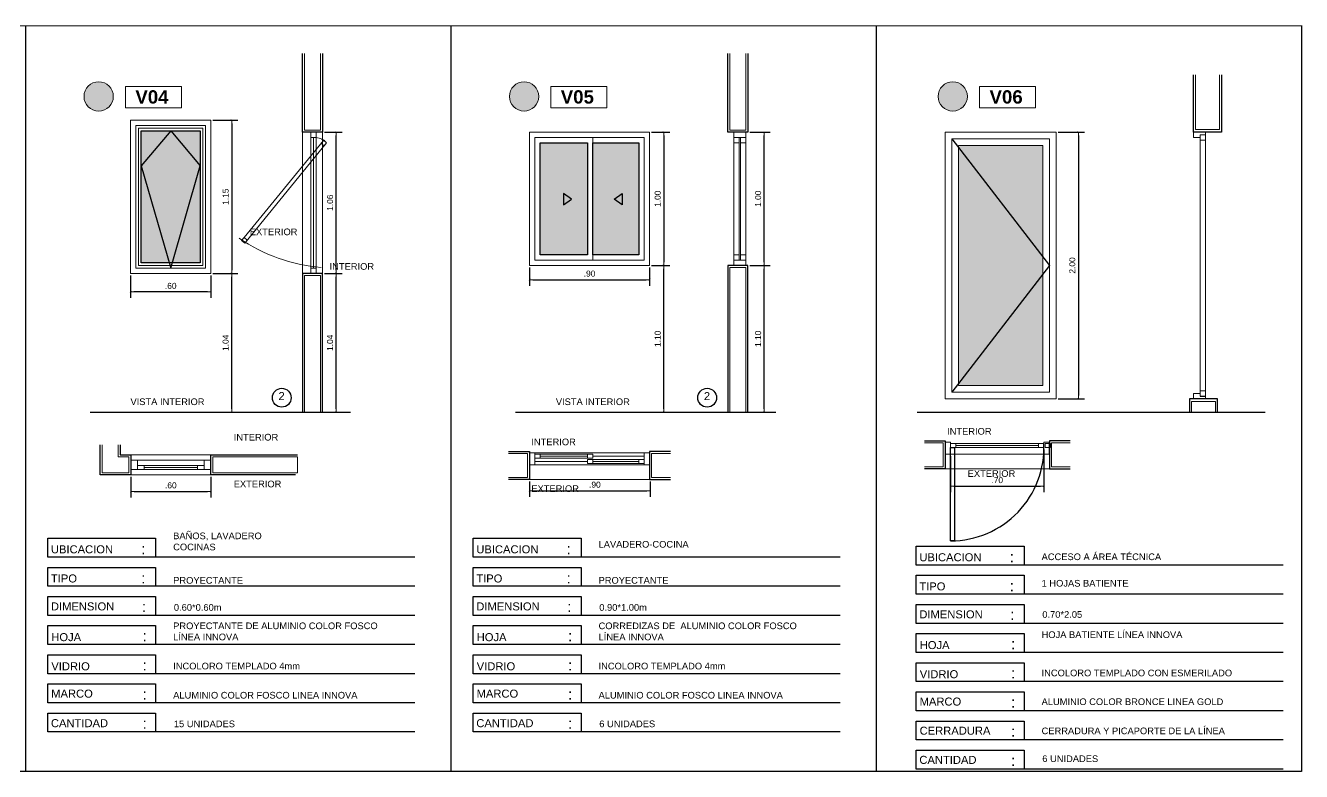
# Model space of a CAD drawing. Extents: x 465 to 637, y -105 to -61.
# Drawn here: x 474.17 to 483.73, y -82.13 to -76.54 of the extents above; entities that cross this region are included whole.
import ezdxf
from ezdxf.enums import TextEntityAlignment as Align

# ---------------------------------------------------------------- set-up
doc = ezdxf.new("R2010")
doc.units = 0
doc.linetypes.add('HIDDEN', pattern=[9.525, 6.35, -3.175])
for name, color, linetype, lineweight in [('A-Aberturas', 2, 'Continuous', 18), ('A-Cotas', 1, 'Continuous', 5), ('A-Muros', 4, 'Continuous', 18)]:
    doc.layers.add(name, color=color, linetype=linetype, lineweight=lineweight)
for name, color, linetype in [('A-Proyección', 1, 'HIDDEN'), ('A-Revoque', 1, 'Continuous'), ('A-Texto', 3, 'Continuous'), ('Expresión Vidrio', 252, 'Continuous'), ('Texto Detalles Aberturas', 3, 'Continuous')]:
    doc.layers.add(name, color=color, linetype=linetype)
doc.styles.add('ARIAL', font='arial.ttf')
doc.styles.add('ROMANS', font='arial.ttf')
doc.styles.add('SANSSERIFBOLD', font='sasb____.pfb')
doc.dimstyles.new('ST-COTA-25', dxfattribs={"dimscale": 0.25, "dimtxt": 0.18, "dimasz": 0.1, "dimexe": 0.18, "dimexo": 0.0625, "dimgap": 0.09, "dimtad": 1, "dimzin": 4, "dimdsep": 46, "dimtxsty": 'ARIAL', "dimblk1": 'COTA_N', "dimblk2": 'COTA_N', "dimsah": 1, "dimcen": 0.09, "dimclrd": 8, "dimclre": 8, "dimclrt": 140, "dimadec": 0, "dimazin": 0, "dimtfac": 1, "dimtix": 1, "dimtmove": 0, "dimatfit": 3, "dimldrblk": 'COTA_N', "dimfxl": 0.18, "dimtolj": 1, "dimtzin": 0, "dimarcsym": 0})

# ---------------------------------------------------------------- blocks, each defined once
blk = doc.blocks.new('COTA_N')
for p, q in [((-1, 0), (0, 0)), ((0, 0.5), (0, -0.5))]:
    blk.add_line(p, q)
at = {"color": 3, "const_width": 0.065}
blk.add_lwpolyline([(0.14, 0.14), (0.28, 0.28), (0, 0), (-0.14, -0.14), (-0.28, -0.28)], dxfattribs=at)
blk = doc.blocks.new('*D7')
at = {"layer": 'A-Cotas', "color": 8, "lineweight": -2, "transparency": 16777216}
for p, q in [((474.9562, -79.9206), (474.9562, -80.0754)), ((475.5562, -79.9206), (475.5562, -80.0754)), ((474.9812, -80.0304), (475.5312, -80.0304))]:
    blk.add_line(p, q, dxfattribs=at)
at = {"layer": 'Defpoints', "color": 0, "transparency": 16777216}
for p in [(474.9562, -79.905), (475.5562, -79.905), (475.5562, -80.0304)]:
    blk.add_point(p, dxfattribs=at)
at = {"layer": 'A-Cotas', "color": 8, "lineweight": -2, "transparency": 16777216, "xscale": 0.025, "yscale": 0.025, "zscale": 0.025, "rotation": 180}
blk.add_blockref('COTA_N', (474.9562, -80.0304), dxfattribs=at)
at = {"layer": 'A-Cotas', "color": 8, "lineweight": -2, "transparency": 16777216, "xscale": 0.025, "yscale": 0.025, "zscale": 0.025}
blk.add_blockref('COTA_N', (475.5562, -80.0304), dxfattribs=at)
at = {"layer": 'A-Cotas', "transparency": 16777216, "insert": (475.2562, -79.9849), "char_height": 0.045, "attachment_point": 5, "style": 'ARIAL'}
blk.add_mtext('\\A1;.60', dxfattribs=at)
blk = doc.blocks.new('*D8')
at = {"layer": 'A-Cotas', "color": 8, "lineweight": -2, "transparency": 16777216}
for p, q in [((476.4085, -78.3954), (476.5405, -78.3954)), ((476.4955, -79.4111), (476.4955, -78.4204)), ((476.4085, -79.4361), (476.5405, -79.4361))]:
    blk.add_line(p, q, dxfattribs=at)
at = {"layer": 'Defpoints', "color": 0, "transparency": 16777216}
for p in [(476.3928, -78.3954), (476.4955, -78.3954), (476.3928, -79.4361)]:
    blk.add_point(p, dxfattribs=at)
at = {"layer": 'A-Cotas', "color": 8, "lineweight": -2, "transparency": 16777216, "xscale": 0.025, "yscale": 0.025, "zscale": 0.025}
for p, rotation in [((476.4955, -78.3954), 90), ((476.4955, -79.4361), 270)]:
    blk.add_blockref('COTA_N', p, dxfattribs=dict(at, rotation=rotation))
at = {"layer": 'A-Cotas', "transparency": 16777216, "insert": (476.4501, -78.9158), "char_height": 0.045, "attachment_point": 5, "rotation": 90, "style": 'ARIAL'}
blk.add_mtext('\\A1;1.04', dxfattribs=at)
blk = doc.blocks.new('*D9')
at = {"layer": 'A-Cotas', "color": 8, "lineweight": -2, "transparency": 16777216}
for p, q in [((475.5718, -77.2457), (475.7573, -77.2457)), ((475.7123, -77.2707), (475.7123, -78.3707)), ((475.5718, -78.3957), (475.7573, -78.3957))]:
    blk.add_line(p, q, dxfattribs=at)
at = {"layer": 'Defpoints', "color": 0, "transparency": 16777216}
for p in [(475.5562, -77.2457), (475.5562, -78.3957), (475.7123, -78.3957)]:
    blk.add_point(p, dxfattribs=at)
at = {"layer": 'A-Cotas', "color": 8, "lineweight": -2, "transparency": 16777216, "xscale": 0.025, "yscale": 0.025, "zscale": 0.025}
for p, rotation in [((475.7123, -77.2457), 90), ((475.7123, -78.3957), 270)]:
    blk.add_blockref('COTA_N', p, dxfattribs=dict(at, rotation=rotation))
at = {"layer": 'A-Cotas', "transparency": 16777216, "insert": (475.6668, -77.8207), "char_height": 0.045, "attachment_point": 5, "rotation": 90, "style": 'ARIAL'}
blk.add_mtext('\\A1;1.15', dxfattribs=at)
blk = doc.blocks.new('*D10')
at = {"layer": 'A-Cotas', "color": 8, "lineweight": -2, "transparency": 16777216}
for p, q in [((476.4085, -77.3361), (476.5405, -77.3361)), ((476.4955, -78.3704), (476.4955, -77.3611)), ((476.4085, -78.3954), (476.5405, -78.3954))]:
    blk.add_line(p, q, dxfattribs=at)
at = {"layer": 'Defpoints', "color": 0, "transparency": 16777216}
for p in [(476.3928, -77.3361), (476.4955, -77.3361), (476.3928, -78.3954)]:
    blk.add_point(p, dxfattribs=at)
at = {"layer": 'A-Cotas', "color": 8, "lineweight": -2, "transparency": 16777216, "xscale": 0.025, "yscale": 0.025, "zscale": 0.025}
for p, rotation in [((476.4955, -77.3361), 90), ((476.4955, -78.3954), 270)]:
    blk.add_blockref('COTA_N', p, dxfattribs=dict(at, rotation=rotation))
at = {"layer": 'A-Cotas', "transparency": 16777216, "insert": (476.4501, -77.8658), "char_height": 0.045, "attachment_point": 5, "rotation": 90, "style": 'ARIAL'}
blk.add_mtext('\\A1;1.06', dxfattribs=at)
blk = doc.blocks.new('*D11')
at = {"layer": 'A-Cotas', "color": 8, "lineweight": -2, "transparency": 16777216}
for p, q in [((475.5718, -78.3957), (475.7573, -78.3957)), ((475.7123, -79.4111), (475.7123, -78.4207)), ((475.6718, -79.4361), (475.7573, -79.4361))]:
    blk.add_line(p, q, dxfattribs=at)
at = {"layer": 'Defpoints', "color": 0, "transparency": 16777216}
for p in [(475.5562, -78.3957), (475.7123, -78.3957), (475.6562, -79.4361)]:
    blk.add_point(p, dxfattribs=at)
at = {"layer": 'A-Cotas', "color": 8, "lineweight": -2, "transparency": 16777216, "xscale": 0.025, "yscale": 0.025, "zscale": 0.025}
for p, rotation in [((475.7123, -78.3957), 90), ((475.7123, -79.4361), 270)]:
    blk.add_blockref('COTA_N', p, dxfattribs=dict(at, rotation=rotation))
at = {"layer": 'A-Cotas', "transparency": 16777216, "insert": (475.6668, -78.9159), "char_height": 0.045, "attachment_point": 5, "rotation": 90, "style": 'ARIAL'}
blk.add_mtext('\\A1;1.04', dxfattribs=at)
blk = doc.blocks.new('*D34')
at = {"layer": 'A-Cotas', "color": 8, "lineweight": -2, "transparency": 16777216}
for p, q in [((479.5972, -78.3361), (479.7494, -78.3361)), ((479.7044, -79.4111), (479.7044, -78.3611)), ((479.5972, -79.4361), (479.7494, -79.4361))]:
    blk.add_line(p, q, dxfattribs=at)
at = {"layer": 'Defpoints', "color": 0, "transparency": 16777216}
for p in [(479.5815, -78.3361), (479.7044, -78.3361), (479.5815, -79.4361)]:
    blk.add_point(p, dxfattribs=at)
at = {"layer": 'A-Cotas', "color": 8, "lineweight": -2, "transparency": 16777216, "xscale": 0.025, "yscale": 0.025, "zscale": 0.025}
for p, rotation in [((479.7044, -78.3361), 90), ((479.7044, -79.4361), 270)]:
    blk.add_blockref('COTA_N', p, dxfattribs=dict(at, rotation=rotation))
at = {"layer": 'A-Cotas', "transparency": 16777216, "insert": (479.6589, -78.8861), "char_height": 0.045, "attachment_point": 5, "rotation": 90, "style": 'ARIAL'}
blk.add_mtext('\\A1;1.10', dxfattribs=at)
blk = doc.blocks.new('*D35')
at = {"layer": 'A-Cotas', "color": 8, "lineweight": -2, "transparency": 16777216}
for p, q in [((478.8605, -77.3361), (478.996, -77.3361)), ((478.951, -77.3611), (478.951, -78.3111)), ((478.8605, -78.3361), (478.996, -78.3361))]:
    blk.add_line(p, q, dxfattribs=at)
at = {"layer": 'Defpoints', "color": 0, "transparency": 16777216}
for p in [(478.8449, -77.3361), (478.8449, -78.3361), (478.951, -78.3361)]:
    blk.add_point(p, dxfattribs=at)
at = {"layer": 'A-Cotas', "color": 8, "lineweight": -2, "transparency": 16777216, "xscale": 0.025, "yscale": 0.025, "zscale": 0.025}
for p, rotation in [((478.951, -77.3361), 90), ((478.951, -78.3361), 270)]:
    blk.add_blockref('COTA_N', p, dxfattribs=dict(at, rotation=rotation))
at = {"layer": 'A-Cotas', "transparency": 16777216, "insert": (478.9055, -77.8361), "char_height": 0.045, "attachment_point": 5, "rotation": 90, "style": 'ARIAL'}
blk.add_mtext('\\A1;1.00', dxfattribs=at)
blk = doc.blocks.new('*D36')
at = {"layer": 'A-Cotas', "color": 8, "lineweight": -2, "transparency": 16777216}
for p, q in [((477.9449, -78.3517), (477.9449, -78.4877)), ((478.8449, -78.3517), (478.8449, -78.4877)), ((477.9699, -78.4427), (478.8199, -78.4427))]:
    blk.add_line(p, q, dxfattribs=at)
at = {"layer": 'Defpoints', "color": 0, "transparency": 16777216}
for p in [(477.9449, -78.3361), (478.8449, -78.3361), (478.8449, -78.4427)]:
    blk.add_point(p, dxfattribs=at)
at = {"layer": 'A-Cotas', "color": 8, "lineweight": -2, "transparency": 16777216, "xscale": 0.025, "yscale": 0.025, "zscale": 0.025, "rotation": 180}
blk.add_blockref('COTA_N', (477.9449, -78.4427), dxfattribs=at)
at = {"layer": 'A-Cotas', "color": 8, "lineweight": -2, "transparency": 16777216, "xscale": 0.025, "yscale": 0.025, "zscale": 0.025}
blk.add_blockref('COTA_N', (478.8449, -78.4427), dxfattribs=at)
at = {"layer": 'A-Cotas', "transparency": 16777216, "insert": (478.3949, -78.3973), "char_height": 0.045, "attachment_point": 5, "style": 'ARIAL'}
blk.add_mtext('\\A1;.90', dxfattribs=at)
blk = doc.blocks.new('*D37')
at = {"layer": 'A-Cotas', "color": 8, "lineweight": -2, "transparency": 16777216}
for p, q in [((478.8605, -78.3361), (478.996, -78.3361)), ((478.951, -79.4111), (478.951, -78.3611)), ((478.8605, -79.4361), (478.996, -79.4361))]:
    blk.add_line(p, q, dxfattribs=at)
at = {"layer": 'Defpoints', "color": 0, "transparency": 16777216}
for p in [(478.8449, -78.3361), (478.951, -78.3361), (478.8449, -79.4361)]:
    blk.add_point(p, dxfattribs=at)
at = {"layer": 'A-Cotas', "color": 8, "lineweight": -2, "transparency": 16777216, "xscale": 0.025, "yscale": 0.025, "zscale": 0.025}
for p, rotation in [((478.951, -78.3361), 90), ((478.951, -79.4361), 270)]:
    blk.add_blockref('COTA_N', p, dxfattribs=dict(at, rotation=rotation))
at = {"layer": 'A-Cotas', "transparency": 16777216, "insert": (478.9055, -78.8861), "char_height": 0.045, "attachment_point": 5, "rotation": 90, "style": 'ARIAL'}
blk.add_mtext('\\A1;1.10', dxfattribs=at)
blk = doc.blocks.new('*D38')
at = {"layer": 'A-Cotas', "color": 8, "lineweight": -2, "transparency": 16777216}
for p, q in [((477.9449, -79.9559), (477.9449, -80.07)), ((478.8489, -79.9559), (478.8489, -80.07)), ((477.9699, -80.025), (478.8239, -80.025))]:
    blk.add_line(p, q, dxfattribs=at)
at = {"layer": 'Defpoints', "color": 0, "transparency": 16777216}
for p in [(477.9449, -79.9403), (478.8489, -79.9403), (478.8489, -80.025)]:
    blk.add_point(p, dxfattribs=at)
at = {"layer": 'A-Cotas', "color": 8, "lineweight": -2, "transparency": 16777216, "xscale": 0.025, "yscale": 0.025, "zscale": 0.025, "rotation": 180}
blk.add_blockref('COTA_N', (477.9449, -80.025), dxfattribs=at)
at = {"layer": 'A-Cotas', "color": 8, "lineweight": -2, "transparency": 16777216, "xscale": 0.025, "yscale": 0.025, "zscale": 0.025}
blk.add_blockref('COTA_N', (478.8489, -80.025), dxfattribs=at)
at = {"layer": 'A-Cotas', "transparency": 16777216, "insert": (478.435, -79.9795), "char_height": 0.045, "attachment_point": 5, "style": 'ARIAL'}
blk.add_mtext('\\A1;.90', dxfattribs=at)
blk = doc.blocks.new('*D39')
at = {"layer": 'A-Cotas', "color": 8, "lineweight": -2, "transparency": 16777216}
for p, q in [((479.5972, -77.3361), (479.7494, -77.3361)), ((479.7044, -78.3111), (479.7044, -77.3611)), ((479.5972, -78.3361), (479.7494, -78.3361))]:
    blk.add_line(p, q, dxfattribs=at)
at = {"layer": 'Defpoints', "color": 0, "transparency": 16777216}
for p in [(479.5815, -77.3361), (479.7044, -77.3361), (479.5815, -78.3361)]:
    blk.add_point(p, dxfattribs=at)
at = {"layer": 'A-Cotas', "color": 8, "lineweight": -2, "transparency": 16777216, "xscale": 0.025, "yscale": 0.025, "zscale": 0.025}
for p, rotation in [((479.7044, -77.3361), 90), ((479.7044, -78.3361), 270)]:
    blk.add_blockref('COTA_N', p, dxfattribs=dict(at, rotation=rotation))
at = {"layer": 'A-Cotas', "transparency": 16777216, "insert": (479.6589, -77.8361), "char_height": 0.045, "attachment_point": 5, "rotation": 90, "style": 'ARIAL'}
blk.add_mtext('\\A1;1.00', dxfattribs=at)
blk = doc.blocks.new('*D101')
at = {"layer": 'A-Cotas', "color": 8, "lineweight": -2, "transparency": 16777216}
for p, q in [((474.9548, -78.4115), (474.9548, -78.5799)), ((475.5562, -78.4113), (475.5562, -78.5799)), ((475.5312, -78.5349), (474.9798, -78.5349))]:
    blk.add_line(p, q, dxfattribs=at)
at = {"layer": 'Defpoints', "color": 0, "transparency": 16777216}
for p in [(474.9548, -78.3959), (475.5562, -78.3957), (474.9548, -78.5349)]:
    blk.add_point(p, dxfattribs=at)
at = {"layer": 'A-Cotas', "color": 8, "lineweight": -2, "transparency": 16777216, "xscale": 0.025, "yscale": 0.025, "zscale": 0.025, "rotation": 180}
blk.add_blockref('COTA_N', (474.9548, -78.5349), dxfattribs=at)
at = {"layer": 'A-Cotas', "color": 8, "lineweight": -2, "transparency": 16777216, "xscale": 0.025, "yscale": 0.025, "zscale": 0.025}
blk.add_blockref('COTA_N', (475.5562, -78.5349), dxfattribs=at)
at = {"layer": 'A-Cotas', "transparency": 16777216, "insert": (475.2555, -78.4894), "char_height": 0.045, "attachment_point": 5, "style": 'ARIAL'}
blk.add_mtext('\\A1;.60', dxfattribs=at)
blk = doc.blocks.new('*D392')
at = {"layer": 'A-Cotas', "color": 8, "lineweight": -2, "transparency": 16777216}
for p, q in [((481.9073, -77.3361), (482.1041, -77.3361)), ((482.0591, -77.3611), (482.0591, -79.3111)), ((481.9073, -79.3361), (482.1041, -79.3361))]:
    blk.add_line(p, q, dxfattribs=at)
at = {"layer": 'Defpoints', "color": 0, "transparency": 16777216}
for p in [(481.8917, -77.3361), (481.8917, -79.3361), (482.0591, -79.3361)]:
    blk.add_point(p, dxfattribs=at)
at = {"layer": 'A-Cotas', "color": 8, "lineweight": -2, "transparency": 16777216, "xscale": 0.025, "yscale": 0.025, "zscale": 0.025}
for p, rotation in [((482.0591, -77.3361), 90), ((482.0591, -79.3361), 270)]:
    blk.add_blockref('COTA_N', p, dxfattribs=dict(at, rotation=rotation))
at = {"layer": 'A-Cotas', "transparency": 16777216, "insert": (482.0136, -78.3361), "char_height": 0.045, "attachment_point": 5, "rotation": 90, "style": 'ARIAL'}
blk.add_mtext('\\A1;2.00', dxfattribs=at)
blk = doc.blocks.new('*D391')
at = {"layer": 'A-Cotas', "color": 8, "lineweight": -2, "transparency": 16777216}
for p, q in [((481.1013, -79.7666), (481.1013, -80.0361)), ((481.8006, -79.7166), (481.8006, -80.0361)), ((481.1263, -79.9911), (481.7756, -79.9911))]:
    blk.add_line(p, q, dxfattribs=at)
at = {"layer": 'Defpoints', "color": 0, "transparency": 16777216}
for p in [(481.1013, -79.751), (481.8006, -79.701), (481.8006, -79.9911)]:
    blk.add_point(p, dxfattribs=at)
at = {"layer": 'A-Cotas', "color": 8, "lineweight": -2, "transparency": 16777216, "xscale": 0.025, "yscale": 0.025, "zscale": 0.025, "rotation": 180}
blk.add_blockref('COTA_N', (481.1013, -79.9911), dxfattribs=at)
at = {"layer": 'A-Cotas', "color": 8, "lineweight": -2, "transparency": 16777216, "xscale": 0.025, "yscale": 0.025, "zscale": 0.025}
blk.add_blockref('COTA_N', (481.8006, -79.9911), dxfattribs=at)
at = {"layer": 'A-Cotas', "transparency": 16777216, "insert": (481.451, -79.9457), "char_height": 0.045, "attachment_point": 5, "style": 'ARIAL'}
blk.add_mtext('\\A1;.70', dxfattribs=at)

msp = doc.modelspace()

# ---------------------------------------------------------------- hatches: boundary and pattern name
at = {"true_color": 0x58ba48, "transparency": 33554618}
h = msp.add_hatch(color=85, dxfattribs=at)
h.dxf.hatch_style = 1
edge = h.paths.add_edge_path()
edge.add_arc((474.7152, -77.0692), 0.1098, 0, 360)
at = {"true_color": 0xc8c92d, "transparency": 33554618}
h = msp.add_hatch(color=52, dxfattribs=at)
h.dxf.hatch_style = 1
edge = h.paths.add_edge_path()
edge.add_arc((477.9039, -77.0692), 0.1098, 0, 360)
at = {"true_color": 0x2b28f6, "transparency": 33554618}
h = msp.add_hatch(color=180, dxfattribs=at)
h.dxf.hatch_style = 1
edge = h.paths.add_edge_path()
edge.add_arc((481.1179, -77.0692), 0.1098, 0, 360)
at = {"layer": 'Expresión Vidrio', "transparency": 33554567}
h = msp.add_hatch(color=252, dxfattribs=at)
h.dxf.hatch_style = 1
h.paths.add_polyline_path([(475.0348, -78.3159), (475.0348, -77.3259), (475.4762, -77.3257), (475.4762, -78.3157)])
h = msp.add_hatch(color=252, dxfattribs=at)
h.dxf.hatch_style = 1
h.paths.add_polyline_path([(478.0249, -78.2561), (478.0249, -77.4161), (478.3799, -77.4161), (478.3799, -78.2561)])
h = msp.add_hatch(color=252, dxfattribs=at)
h.dxf.hatch_style = 1
h.paths.add_polyline_path([(478.4199, -78.2561), (478.4199, -77.4161), (478.7649, -77.4161), (478.7649, -78.2561)])
h = msp.add_hatch(color=252, dxfattribs=at)
h.dxf.hatch_style = 1
h.paths.add_polyline_path([(481.1613, -79.2361), (481.1613, -77.4361), (481.7917, -77.4361), (481.7917, -79.2361)])

# ---------------------------------------------------------------- linework, layer by layer
msp.add_lwpolyline([(482.9728, -79.3161), (482.9728, -79.3161), (483.0128, -79.3161)])
msp.add_arc((476.3258, -77.5096), 0.135, 43.43867, 56.20243)
at = {"layer": 'A-Aberturas', "color": 252}
for p, q in [((476.2428, -78.3954), (476.2428, -77.3361)), ((476.3928, -78.3954), (476.3928, -77.3361))]:
    msp.add_line(p, q, dxfattribs=at)
at = {"layer": 'A-Aberturas', "color": 9}
for p, q in [((476.3058, -78.3554), (476.3058, -77.3761)), ((476.3458, -78.3554), (476.3458, -77.3761)), ((475.5062, -79.795), (475.0062, -79.795)), ((475.5062, -79.865), (475.0062, -79.865))]:
    msp.add_line(p, q, dxfattribs=at)
at = {"layer": 'A-Aberturas'}
for p, q in [((479.4765, -78.2561), (479.4765, -77.3761)), ((479.5165, -78.2561), (479.5165, -77.3761)), ((482.9728, -79.2761), (482.9728, -77.3561)), ((483.0128, -79.2761), (483.0128, -77.3561)), ((481.1113, -77.3861), (481.1113, -77.3861)), ((474.9562, -79.755), (475.5562, -79.755)), ((478.0249, -79.7653), (478.3799, -79.7653)), ((481.1413, -79.686), (481.7606, -79.686)), ((475.0562, -79.85), (475.4562, -79.85)), ((478.4199, -79.8053), (478.7649, -79.8053)), ((474.9562, -79.905), (475.5562, -79.905))]:
    msp.add_line(p, q, dxfattribs=at)
at = {"layer": 'A-Aberturas', "color": 1}
for p, q in [((479.5265, -78.2561), (479.5265, -77.3761)), ((479.5665, -78.2561), (479.5665, -77.3761)), ((481.7606, -79.671), (481.1413, -79.671)), ((478.3799, -79.7503), (478.0249, -79.7503)), ((481.1413, -79.701), (481.7606, -79.701)), ((475.4562, -79.835), (475.0562, -79.835)), ((478.0249, -79.7803), (478.3799, -79.7803)), ((478.4199, -79.7903), (478.7649, -79.7903)), ((478.7649, -79.8203), (478.4199, -79.8203)), ((481.0613, -79.861), (481.8417, -79.861)), ((475.0562, -79.865), (475.4562, -79.865)), ((477.9449, -79.9403), (478.8489, -79.9403))]:
    msp.add_line(p, q, dxfattribs=at)
at = {"layer": 'A-Aberturas', "color": 2}
for p, q in [((475.8056, -78.1263), (476.3995, -77.3992)), ((475.8098, -78.1685), (476.4241, -77.4164))]:
    msp.add_line(p, q, dxfattribs=at)
at = {"layer": 'A-Aberturas', "color": 251}
msp.add_line((478.8049, -79.7403), (477.9849, -79.7403), dxfattribs=at)
at = {"layer": 'A-Aberturas'}
for points in [[(474.9548, -78.3959), (474.9548, -77.2459), (475.5562, -77.2457), (475.5562, -78.3957), (474.9548, -78.3959)], [(477.9449, -78.3361), (477.9449, -77.3361), (478.8449, -77.3361), (478.8449, -78.3361), (477.9449, -78.3361)], [(478.4199, -77.3761), (478.4199, -78.2961)], [(481.0613, -79.3361), (481.0613, -77.3361), (481.8917, -77.3361), (481.8917, -79.3361), (481.0613, -79.3361)]]:
    msp.add_lwpolyline(points, dxfattribs=at)
for points in [[(474.9948, -78.3559), (474.9948, -77.2859), (475.5162, -77.2857), (475.5162, -78.3557)], [(475.0148, -78.3359), (475.0148, -77.3059), (475.4962, -77.3057), (475.4962, -78.3357)], [(477.9849, -78.2961), (477.9849, -77.3761), (478.8049, -77.3761), (478.8049, -78.2961)], [(481.1113, -79.2861), (481.1113, -77.3861), (481.8417, -77.3861), (481.8417, -79.2861)], [(481.1113, -77.3861), (481.8417, -77.3861), (481.8417, -79.2861), (481.1113, -79.2861)], [(481.1413, -79.701), (481.1013, -79.701), (481.1013, -79.671), (481.1413, -79.671)], [(481.8006, -79.701), (481.7606, -79.701), (481.7606, -79.671), (481.8006, -79.671)], [(481.8108, -79.701), (481.8508, -79.701), (481.8508, -79.671), (481.8108, -79.671)], [(478.0249, -79.7803), (477.9849, -79.7803), (477.9849, -79.7503), (478.0249, -79.7503)], [(478.4199, -79.7803), (478.3799, -79.7803), (478.3799, -79.7503), (478.4199, -79.7503)], [(474.9562, -79.795), (475.0062, -79.795), (475.0062, -79.865), (474.9562, -79.865)], [(475.0562, -79.865), (475.0062, -79.865), (475.0062, -79.835), (475.0562, -79.835)], [(475.4562, -79.865), (475.5062, -79.865), (475.5062, -79.835), (475.4562, -79.835)], [(475.5562, -79.795), (475.5062, -79.795), (475.5062, -79.865), (475.5562, -79.865)], [(478.4199, -79.7903), (478.3799, -79.7903), (478.3799, -79.8203), (478.4199, -79.8203)], [(478.8049, -79.7903), (478.7649, -79.7903), (478.7649, -79.8203), (478.8049, -79.8203)]]:
    msp.add_lwpolyline(points, close=True, dxfattribs=at)
at = {"layer": 'A-Aberturas', "color": 3}
for points in [[(476.3458, -77.3361), (476.3458, -77.3761), (476.3058, -77.3761), (476.3058, -77.3361)], [(479.5665, -77.3361), (479.5665, -77.3761), (479.4765, -77.3761), (479.4765, -77.3361)], [(479.4765, -77.4161), (479.4765, -77.3761), (479.5165, -77.3761), (479.5165, -77.4161)], [(483.0128, -77.3961), (483.0128, -77.3561), (482.9728, -77.3561), (482.9728, -77.3961)], [(475.8056, -78.1263), (475.7866, -78.1495), (475.8098, -78.1685), (475.8288, -78.1453)], [(479.4765, -78.2961), (479.4765, -78.2561), (479.5165, -78.2561), (479.5165, -78.2961)], [(479.4765, -78.2961), (479.4765, -78.3361), (479.5665, -78.3361), (479.5665, -78.2961)], [(476.3058, -78.3954), (476.3058, -78.3554), (476.3458, -78.3554), (476.3458, -78.3954)], [(483.0128, -79.3161), (483.0128, -79.2761), (482.9728, -79.2761), (482.9728, -79.3161)], [(481.0613, -79.751), (481.1013, -79.751), (481.1013, -79.661), (481.0613, -79.661)], [(481.8406, -79.751), (481.8006, -79.751), (481.8006, -79.661), (481.8406, -79.661)], [(477.9449, -79.8303), (477.9849, -79.8303), (477.9849, -79.7403), (477.9449, -79.7403)], [(478.8449, -79.8303), (478.8049, -79.8303), (478.8049, -79.7403), (478.8449, -79.7403)]]:
    msp.add_lwpolyline(points, close=True, dxfattribs=at)
at = {"layer": 'A-Aberturas', "color": 2}
msp.add_lwpolyline([(476.3258, -77.3761), (476.3258, -78.3554)], dxfattribs=at)
at = {"layer": 'A-Aberturas', "color": 1}
for points in [[(479.5265, -77.4161), (479.5265, -77.3761), (479.5665, -77.3761), (479.5665, -77.4161)], [(481.1613, -79.2361), (481.1613, -77.4361), (481.7917, -77.4361), (481.7917, -79.2361)], [(479.5265, -78.2961), (479.5265, -78.2561), (479.5665, -78.2561), (479.5665, -78.2961)]]:
    msp.add_lwpolyline(points, close=True, dxfattribs=at)
at = {"layer": 'A-Aberturas', "color": 3}
for points in [[(483.0128, -77.3761), (483.0128, -77.3761), (483.0128, -77.3361), (482.9228, -77.3361), (482.9228, -77.3761), (482.9728, -77.3761)], [(476.4009, -77.3974), (476.3819, -77.4206), (476.4051, -77.4396), (476.4242, -77.4164), (476.4009, -77.3974)], [(476.2428, -78.3932), (476.2428, -78.4132), (476.2428, -78.4032)], [(482.9728, -79.2961), (482.9228, -79.2961), (482.9228, -79.3361), (483.0128, -79.3361), (483.0128, -79.2961), (483.0128, -79.2961)]]:
    msp.add_lwpolyline(points, dxfattribs=at)
at = {"layer": 'A-Aberturas', "color": 251}
for points in [[(478.4199, -79.7653), (478.8049, -79.7653)], [(481.7977, -79.751), (481.1013, -79.751)], [(478.3799, -79.8053), (477.9849, -79.8053)], [(478.8049, -79.8303), (477.9849, -79.8303)]]:
    msp.add_lwpolyline(points, dxfattribs=at)
at = {"layer": 'A-Aberturas', "color": 1}
for centre, radius, start, end in [((476.3258, -77.5119), 0.1369, 44.16621, 81.60012), ((476.5021, -77.0447), 1.3127, 235.9674, 264.75132)]:
    msp.add_arc(centre, radius, start, end, dxfattribs=at)
at = {"layer": 'A-Cotas', "color": 1}
for points in [[(474.9166, -77.1532), (475.3361, -77.1532), (475.3361, -76.9948), (474.9166, -76.9948)], [(478.1053, -77.1532), (478.5248, -77.1532), (478.5248, -76.9948), (478.1053, -76.9948)], [(481.3192, -77.1532), (481.7387, -77.1532), (481.7387, -76.9948), (481.3192, -76.9948)]]:
    msp.add_lwpolyline(points, close=True, dxfattribs=at)
for centre in [(474.7152, -77.0692), (477.9039, -77.0692), (481.1179, -77.0692)]:
    msp.add_circle(centre, 0.1098, dxfattribs=at)
at = {"layer": 'A-Muros', "lineweight": 25}
for p, q in [((474.6509, -79.4361), (476.6034, -79.4361)), ((477.8396, -79.4361), (479.7921, -79.4361))]:
    msp.add_line(p, q, dxfattribs=at)
at = {"layer": 'A-Muros', "ltscale": 0.5}
for points in [[(476.2578, -76.7458), (476.2578, -77.3211), (476.3778, -77.3211), (476.3778, -76.7458)], [(479.4465, -76.7458), (479.4465, -77.3211), (479.5665, -77.3211), (479.5665, -76.7458)], [(482.9378, -76.9058), (482.9378, -77.3161), (483.1178, -77.3161), (483.1178, -76.9058)], [(476.2578, -79.4361), (476.2578, -78.4104), (476.3778, -78.4104), (476.3778, -79.4361)], [(479.4465, -79.4361), (479.4465, -78.3511), (479.5665, -78.3511), (479.5665, -79.4361)], [(482.9078, -79.4361), (482.9078, -79.3561), (483.0878, -79.3561), (483.0878, -79.4361)], [(480.9046, -79.846), (481.0463, -79.846), (481.0463, -79.666), (480.9046, -79.666)], [(481.9983, -79.846), (481.8567, -79.846), (481.8567, -79.666), (481.9983, -79.666)], [(474.7412, -79.6821), (474.7412, -79.89), (474.9412, -79.89), (474.9412, -79.89)], [(474.9412, -79.89), (474.9412, -79.89), (474.9412, -79.77), (474.8612, -79.77), (474.8612, -79.6821)], [(477.7882, -79.9253), (477.9299, -79.9253), (477.9299, -79.7453), (477.7882, -79.7453)], [(479.0015, -79.9253), (478.8599, -79.9253), (478.8599, -79.7453), (479.0015, -79.7453)]]:
    msp.add_lwpolyline(points, dxfattribs=at)
at = {"layer": 'A-Muros', "lineweight": 25}
msp.add_lwpolyline([(480.8496, -79.4361), (483.4589, -79.4361)], dxfattribs=at)
at = {"layer": 'A-Muros', "ltscale": 0.5}
msp.add_lwpolyline([(475.5712, -79.89), (475.5712, -79.77), (476.2054, -79.77), (476.2054, -79.89)], close=True, dxfattribs=at)
at = {"layer": 'A-Proyección'}
msp.add_lwpolyline([(481.1313, -79.701), (481.1313, -80.4015), (481.1013, -80.4015), (481.1013, -79.701)], close=True, dxfattribs=at)
msp.add_arc((481.1014, -79.7012), 0.6998, 269.99336, 2.47253, dxfattribs=at)
at = {"layer": 'A-Revoque', "ltscale": 0.5}
for points in [[(476.3928, -76.7458), (476.3928, -77.3361), (476.2428, -77.3361), (476.2428, -76.7458)], [(479.5815, -76.7458), (479.5815, -77.3361), (479.4315, -77.3361), (479.4315, -76.7458)], [(483.1328, -76.9058), (483.1328, -77.3361), (482.9228, -77.3361), (482.9228, -76.9058)], [(476.3928, -79.4361), (476.3928, -78.3954), (476.2428, -78.3954), (476.2428, -79.4361)], [(479.5815, -79.4361), (479.5815, -78.3361), (479.4315, -78.3361), (479.4315, -79.4361)], [(483.1028, -79.4361), (483.1028, -79.3361), (482.8928, -79.3361), (482.8928, -79.4361)], [(480.9046, -79.651), (481.0613, -79.651), (481.0613, -79.861), (480.9046, -79.861)], [(481.9983, -79.651), (481.8417, -79.651), (481.8417, -79.786)], [(474.8762, -79.6821), (474.8762, -79.755), (474.9562, -79.755), (474.9562, -79.905), (474.7262, -79.905), (474.7262, -79.6821)], [(477.7882, -79.7303), (477.9449, -79.7303), (477.9449, -79.9403), (477.7882, -79.9403)], [(479.0015, -79.7303), (478.8449, -79.7303), (478.8449, -79.8653)], [(481.8417, -79.786), (481.8417, -79.861), (481.9983, -79.861)], [(478.8449, -79.8653), (478.8449, -79.9403), (479.0015, -79.9403)]]:
    msp.add_lwpolyline(points, dxfattribs=at)
at = {"layer": 'A-Revoque'}
msp.add_lwpolyline([(476.1904, -79.905), (475.5562, -79.905), (475.5562, -79.755), (476.2054, -79.755)], dxfattribs=at)
at = {"layer": 'A-Texto'}
msp.add_lwpolyline([(464.6023, -76.5377), (483.7316, -76.5384), (483.7316, -82.1296), (464.6023, -82.1289)], close=True, dxfattribs=at)
for points in [[(474.1672, -76.5372), (474.1672, -82.1231)], [(474.1672, -76.5372), (474.1672, -82.1289)], [(477.3554, -76.5377), (477.3554, -82.1293)], [(480.5438, -76.5378), (480.5438, -82.1295)], [(483.7316, -76.5382), (483.7316, -82.1298)]]:
    msp.add_lwpolyline(points, dxfattribs=at)
at = {"layer": 'A-Texto', "color": 1}
for points in [[(477.0858, -80.5228), (474.3332, -80.5228), (474.3332, -80.3811), (475.1423, -80.3811), (475.1423, -80.5228)], [(480.2745, -80.5228), (477.5219, -80.5228), (477.5219, -80.3811), (478.331, -80.3811), (478.331, -80.5228)], [(483.5955, -80.5822), (480.8429, -80.5822), (480.8429, -80.4405), (481.652, -80.4405), (481.652, -80.5822)], [(477.0858, -80.7413), (474.3332, -80.7413), (474.3332, -80.5995), (475.1423, -80.5995), (475.1423, -80.7413)], [(480.2745, -80.7413), (477.5219, -80.7413), (477.5219, -80.5995), (478.331, -80.5995), (478.331, -80.7413)], [(483.5955, -80.8007), (480.8429, -80.8007), (480.8429, -80.659), (481.652, -80.659), (481.652, -80.8007)], [(477.0858, -80.9597), (474.3332, -80.9597), (474.3332, -80.818), (475.1423, -80.818), (475.1423, -80.9597)], [(480.2745, -80.9597), (477.5219, -80.9597), (477.5219, -80.818), (478.331, -80.818), (478.331, -80.9597)], [(483.5955, -81.0192), (480.8429, -81.0192), (480.8429, -80.8775), (481.652, -80.8775), (481.652, -81.0192)], [(477.0858, -81.1782), (474.3332, -81.1782), (474.3332, -81.0365), (475.1423, -81.0365), (475.1423, -81.1782)], [(480.2745, -81.1782), (477.5219, -81.1782), (477.5219, -81.0365), (478.331, -81.0365), (478.331, -81.1782)], [(483.5955, -81.2377), (480.8429, -81.2377), (480.8429, -81.0959), (481.652, -81.0959), (481.652, -81.2377)], [(477.0858, -81.3967), (474.3332, -81.3967), (474.3332, -81.255), (475.1423, -81.255), (475.1423, -81.3967)], [(480.2745, -81.3967), (477.5219, -81.3967), (477.5219, -81.255), (478.331, -81.255), (478.331, -81.3967)], [(483.5955, -81.4561), (480.8429, -81.4561), (480.8429, -81.3144), (481.652, -81.3144), (481.652, -81.4561)], [(477.0858, -81.6152), (474.3332, -81.6152), (474.3332, -81.4735), (475.1423, -81.4735), (475.1423, -81.6152)], [(480.2745, -81.6152), (477.5219, -81.6152), (477.5219, -81.4735), (478.331, -81.4735), (478.331, -81.6152)], [(483.5955, -81.6746), (480.8429, -81.6746), (480.8429, -81.5329), (481.652, -81.5329), (481.652, -81.6746)], [(477.0858, -81.8337), (474.3332, -81.8337), (474.3332, -81.6919), (475.1423, -81.6919), (475.1423, -81.8337)], [(480.2745, -81.8337), (477.5219, -81.8337), (477.5219, -81.6919), (478.331, -81.6919), (478.331, -81.8337)], [(483.5955, -81.8931), (480.8429, -81.8931), (480.8429, -81.7514), (481.652, -81.7514), (481.652, -81.8931)], [(483.5955, -82.1116), (480.8429, -82.1116), (480.8429, -81.9699), (481.652, -81.9699), (481.652, -82.1116)]]:
    msp.add_lwpolyline(points, dxfattribs=at)
for centre in [(476.0877, -79.3275), (479.2764, -79.3275)]:
    msp.add_circle(centre, 0.0704, dxfattribs=at)
at = {"layer": 'Expresión Vidrio', "color": 1, "transparency": 33554687}
for points in [[(475.0348, -78.3159), (475.0348, -77.3259), (475.4762, -77.3257), (475.4762, -78.3157)], [(478.0249, -78.2561), (478.0249, -77.4161), (478.3799, -77.4161), (478.3799, -78.2561)], [(478.4199, -78.2561), (478.4199, -77.4161), (478.7649, -77.4161), (478.7649, -78.2561)]]:
    msp.add_lwpolyline(points, close=True, dxfattribs=at)
for points in [[(475.2555, -77.3258), (475.0348, -77.5899)], [(475.2555, -77.3258), (475.4762, -77.5897)], [(481.1113, -77.3861), (481.8417, -78.3361), (481.1113, -79.2861)], [(475.0348, -77.5899), (475.2555, -78.3558), (475.4762, -77.5897)]]:
    msp.add_lwpolyline(points, dxfattribs=at)
at = {"layer": 'Texto Detalles Aberturas'}
for points in [[(478.2001, -77.7959), (478.2001, -77.8819), (478.2606, -77.8389)], [(478.6397, -77.7959), (478.6397, -77.8819), (478.5792, -77.8389)]]:
    msp.add_lwpolyline(points, close=True, dxfattribs=at)

# ---------------------------------------------------------------- texts
at = {"layer": 'A-Aberturas', "style": 'SANSSERIFBOLD'}
for s, p in [('V04', (474.9904, -77.1225)), ('V05', (478.1791, -77.1225)), ('V06', (481.3931, -77.1225))]:
    msp.add_text(s, height=0.1, dxfattribs=at).set_placement(p)
at = {"layer": 'A-Texto', "style": 'ROMANS'}
for s, p in [('EXTERIOR', (475.8481, -78.1091)), ('INTERIOR', (476.4462, -78.3684))]:
    msp.add_text(s, height=0.05, dxfattribs=at).set_placement(p)
at = {"layer": 'A-Texto', "color": 4, "style": 'ROMANS'}
for s, height, p in [('2', 0.06, (476.0631, -79.3452)), ('2', 0.06, (479.2518, -79.3452)), ('UBICACION', 0.06, (474.3574, -80.4942)), ('UBICACION', 0.06, (477.5461, -80.4942)), (':', 0.08, (475.035, -80.5014)), (':', 0.08, (478.2237, -80.5014)), ('UBICACION', 0.06, (480.8671, -80.5537)), (':', 0.08, (481.5447, -80.5608)), ('TIPO           ', 0.06, (474.3574, -80.7127)), (':', 0.08, (475.035, -80.7199)), ('TIPO           ', 0.06, (477.5461, -80.7127)), (':', 0.08, (478.2237, -80.7199)), ('TIPO           ', 0.06, (480.8671, -80.7721)), (':', 0.08, (481.5447, -80.7793)), ('DIMENSION', 0.06, (474.3574, -80.9222)), (':', 0.08, (475.0396, -80.9344)), ('DIMENSION', 0.06, (477.5461, -80.9222)), (':', 0.08, (478.2283, -80.9344)), ('DIMENSION', 0.06, (480.8671, -80.9816)), (':', 0.08, (481.5493, -80.9939)), ('HOJA', 0.06, (474.3604, -81.1526)), (':', 0.08, (475.0452, -81.1542)), ('HOJA', 0.06, (477.5491, -81.1526)), (':', 0.08, (478.2339, -81.1542)), ('HOJA', 0.06, (480.8701, -81.2121)), (':', 0.08, (481.5549, -81.2137)), ('VIDRIO', 0.06, (474.3604, -81.3711)), (':', 0.08, (475.0452, -81.3727)), ('VIDRIO', 0.06, (477.5491, -81.3711)), (':', 0.08, (478.2339, -81.3727)), ('VIDRIO', 0.06, (480.8701, -81.4306)), (':', 0.08, (481.5549, -81.4322)), ('MARCO', 0.06, (474.3595, -81.5761)), (':', 0.08, (475.0452, -81.5912)), ('MARCO', 0.06, (477.5482, -81.5761)), (':', 0.08, (478.2339, -81.5912)), ('MARCO', 0.06, (480.8692, -81.6356)), (':', 0.08, (481.5549, -81.6506)), ('CANTIDAD', 0.06, (474.3574, -81.7976)), (':', 0.08, (475.0452, -81.8097)), ('CANTIDAD', 0.06, (477.5461, -81.7976)), (':', 0.08, (478.2339, -81.8097)), ('CERRADURA', 0.06, (480.8692, -81.854)), (':', 0.08, (481.5549, -81.8691)), ('CANTIDAD', 0.06, (480.8671, -82.0728)), (':', 0.08, (481.5549, -82.0876))]:
    msp.add_text(s, height=height, dxfattribs=at).set_placement(p)
at = {"layer": 'A-Texto', "style": 'ROMANS'}
for p in [(475.2312, -79.3979), (478.4199, -79.3979)]:
    msp.add_text('VISTA INTERIOR', height=0.05, dxfattribs=at).set_placement(p, align=Align.BOTTOM_CENTER)
for p in [(481.0749, -79.5545), (475.7278, -79.5986), (477.9585, -79.6339)]:
    msp.add_text('INTERIOR', height=0.05, dxfattribs=at).set_placement(p, align=Align.TOP_LEFT)
for p in [(475.7278, -80.0142), (481.2293, -79.9362), (477.9585, -80.0495)]:
    msp.add_text('EXTERIOR', height=0.05, dxfattribs=at).set_placement(p, align=Align.BOTTOM_LEFT)
at = {"layer": 'A-Texto', "color": 3, "style": 'ROMANS'}
for s, p in [('ACCESO A ÁREA TÉCNICA', (481.7835, -80.5452)), ('PROYECTANTE', (475.2738, -80.7219)), ('PROYECTANTE', (478.4625, -80.7219)), ('1 HOJAS BATIENTE', (481.7835, -80.7436)), ('0.60*0.60m', (475.279, -80.9248)), ('0.90*1.00m', (478.4677, -80.9248)), ('0.70*2.05', (481.7887, -80.9777)), ('15 UNIDADES', (475.279, -81.7977)), ('6 UNIDADES', (478.4677, -81.7977)), ('6 UNIDADES', (481.7887, -82.0592))]:
    msp.add_text(s, height=0.05, dxfattribs=at).set_placement(p)
at = {"layer": 'A-Texto', "color": 3, "char_height": 0.05, "attachment_point": 1, "style": 'ROMANS'}
for s, insert, width in [('BAÑOS, LAVADERO\\PCOCINAS', (475.2738, -80.3384), 1.892933), ('LAVADERO-COCINA', (478.4625, -80.4014), 1.892933), ('PROYECTANTE DE ALUMINIO COLOR FOSCO \\PLÍNEA INNOVA', (475.2738, -81.0128), 1.78912), ('CORREDIZAS DE  ALUMINIO COLOR FOSCO \\PLÍNEA INNOVA', (478.4625, -81.0128), 1.78912), ('HOJA BATIENTE LÍNEA INNOVA', (481.7835, -81.0794), 1.78912), ('INCOLORO TEMPLADO 4mm', (475.2738, -81.3145), 1.78912), ('INCOLORO TEMPLADO 4mm', (478.4625, -81.3145), 1.78912), ('INCOLORO TEMPLADO CON ESMERILADO', (481.7835, -81.366), 1.78912), ('ALUMINIO COLOR FOSCO LINEA INNOVA', (475.2738, -81.533), 1.78912), ('ALUMINIO COLOR FOSCO LINEA INNOVA', (478.4625, -81.533), 1.78912), ('ALUMINIO COLOR BRONCE LINEA GOLD', (481.7835, -81.5819), 1.78912), ('CERRADURA Y PICAPORTE DE LA LÍNEA', (481.7835, -81.8004), 1.78912)]:
    msp.add_mtext(s, dxfattribs=dict(at, insert=insert, width=width))

# ---------------------------------------------------------------- dimensions: what is measured, and where the dimension line sits
at = {"layer": 'A-Cotas'}
for base, p1, p2, angle, picture, middle in [((475.7123, -78.3957), (475.5562, -77.2457), (475.5562, -78.3957), 90, '*D9', (475.6668, -77.8207)), ((476.4955, -77.3361), (476.3928, -78.3954), (476.3928, -77.3361), 90, '*D10', (476.4501, -77.8658)), ((478.951, -78.3361), (478.8449, -77.3361), (478.8449, -78.3361), 90, '*D35', (478.9055, -77.8361)), ((479.7044, -77.3361), (479.5815, -78.3361), (479.5815, -77.3361), 90, '*D39', (479.6589, -77.8361)), ((482.0591, -79.3361), (481.8917, -77.3361), (481.8917, -79.3361), 90, '*D392', (482.0136, -78.3361)), ((478.951, -78.3361), (478.8449, -79.4361), (478.8449, -78.3361), 270, '*D37', (478.9055, -78.8861)), ((479.7044, -78.3361), (479.5815, -79.4361), (479.5815, -78.3361), 90, '*D34', (479.6589, -78.8861)), ((475.7123, -78.3957), (475.6562, -79.4361), (475.5562, -78.3957), 270, '*D11', (475.6668, -78.9159)), ((476.4955, -78.3954), (476.3928, -79.4361), (476.3928, -78.3954), 90, '*D8', (476.4501, -78.9158))]:
    dim = msp.add_linear_dim(base=base, p1=p1, p2=p2, angle=angle, dimstyle='ST-COTA-25', override={"dimclrt": 256}, dxfattribs=at)
    dim.commit()
    dim.dimension.update_dxf_attribs({"geometry": picture, "text_midpoint": middle})
for base, p1, p2, picture, middle in [((474.9548, -78.5349), (475.5562, -78.3957), (474.9548, -78.3959), '*D101', (475.2555, -78.4894)), ((478.8449, -78.4427), (477.9449, -78.3361), (478.8449, -78.3361), '*D36', (478.3949, -78.3973)), ((481.8006, -79.9911), (481.1013, -79.751), (481.8006, -79.701), '*D391', (481.451, -79.9457)), ((475.5562, -80.0304), (474.9562, -79.905), (475.5562, -79.905), '*D7', (475.2562, -79.9849))]:
    dim = msp.add_linear_dim(base=base, p1=p1, p2=p2, dimstyle='ST-COTA-25', override={"dimclrt": 256}, dxfattribs=at)
    dim.commit()
    dim.dimension.update_dxf_attribs({"geometry": picture, "text_midpoint": middle})
dim = msp.add_linear_dim(base=(478.8489, -80.025), p1=(477.9449, -79.9403), p2=(478.8489, -79.9403), dimstyle='ST-COTA-25', override={"dimclrt": 256}, dxfattribs=at)
dim.commit()
dim.dimension.update_dxf_attribs({"geometry": '*D38', "text_midpoint": (478.435, -80.025), "dimtype": 160})

doc.saveas('drawing.dxf')
